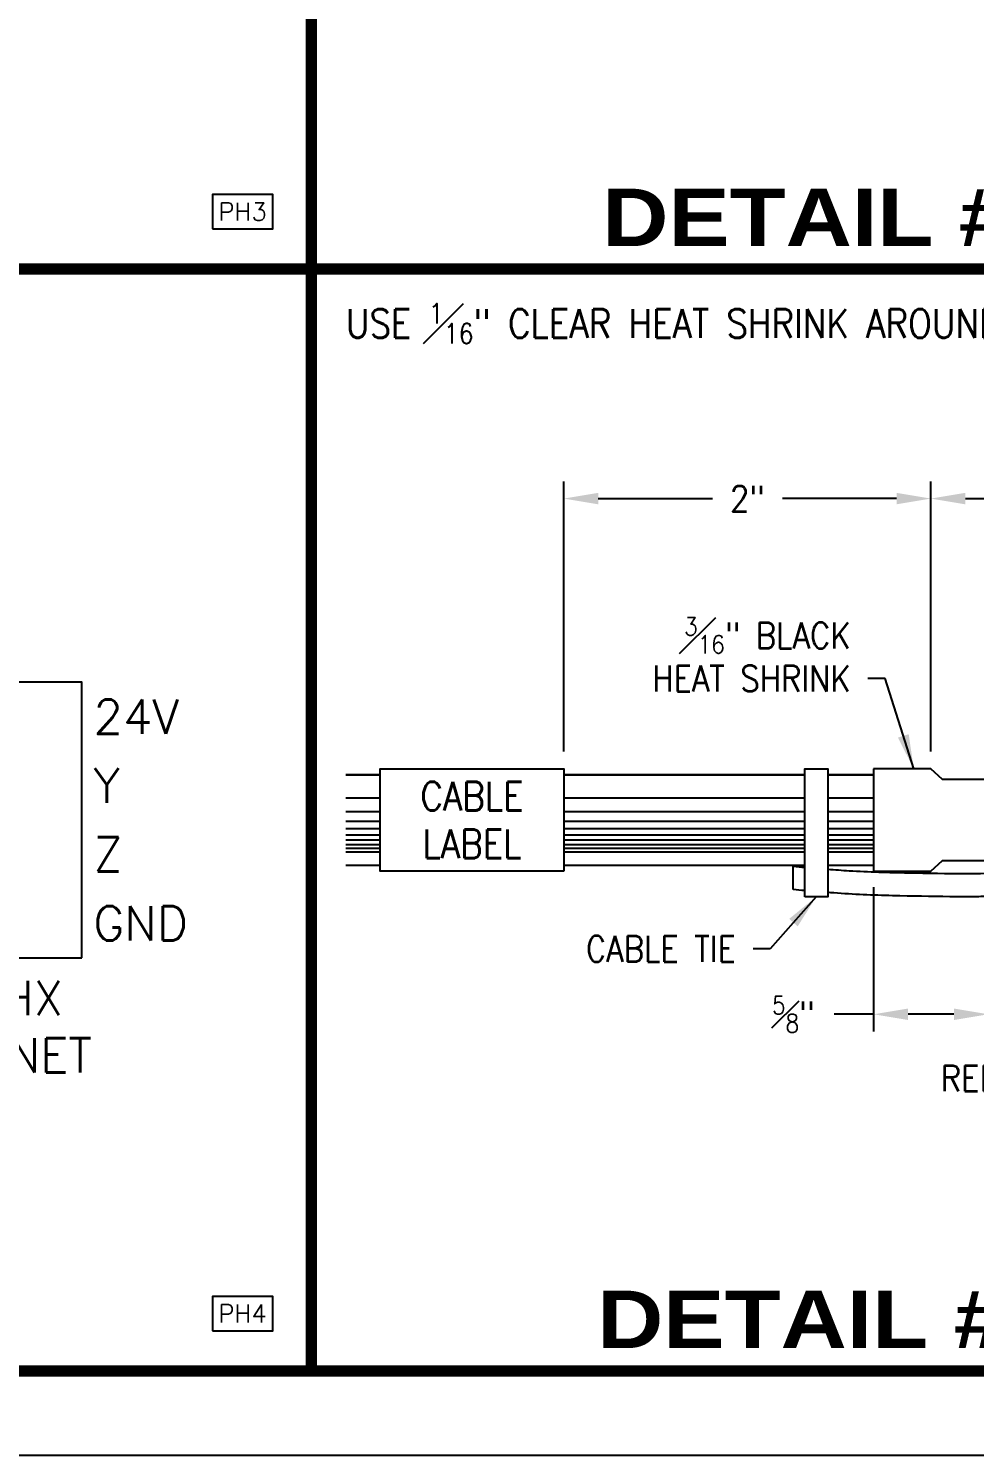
# Model space of a CAD drawing. Header units: inches. Extents: x 0 to 36.7, y 0 to 29.3.
# Drawn here: x 15.459 to 18.036, y 0 to 3.885 of the extents above; entities that cross this region are included whole.
import ezdxf
from ezdxf.enums import TextEntityAlignment as Align

# ---------------------------------------------------------------- set-up
doc = ezdxf.new("R2010")
doc.units = ezdxf.units.IN
doc.header["$MEASUREMENT"] = 0
for name, color, linetype in [('CABLE', 7, 'Continuous'), ('CONN', 7, 'Continuous'), ('CONN-TXT', 7, 'Continuous'), ('HEAT SHRINK', 7, 'Continuous'), ('RED', 12, 'Continuous')]:
    doc.layers.add(name, color=color, linetype=linetype)
doc.styles.add('Arial Black', font='')
doc.styles.add('CONNECTOR', font='SIMPLEX.shx', dxfattribs={"width": 0.75, "height": 0.0625})
doc.styles.add('ROMANS', font='romans', dxfattribs={"width": 0.875})
doc.styles.get('Arial Black').set_extended_font_data('Arial Black')
doc.dimstyles.new('CONN2', dxfattribs={"dimscale": 0.75, "dimtxt": 0.09375, "dimasz": 0.125, "dimexe": 0.0625, "dimexo": 0.0625, "dimgap": 0.0625, "dimtad": 0, "dimdec": 3, "dimzin": 4, "dimdsep": 46, "dimtxsty": 'ROMANS', "dimcen": 0.0625, "dimadec": 0, "dimazin": 0, "dimtfac": 1, "dimtdec": 3, "dimtofl": 0, "dimtmove": 0, "dimatfit": 3, "dimfxl": 1, "dimtolj": 1, "dimtzin": 0, "dimarcsym": 0})

# ---------------------------------------------------------------- blocks, each defined once
blk = doc.blocks.new('C2.025.01')
at = {"layer": 'CONN', "const_width": 0.0312}
blk.add_lwpolyline([(0, 0), (4, 0), (4, 3), (0, 3)], close=True, dxfattribs=at)
at = {"layer": 'CONN-TXT', "style": 'Arial Black'}
blk.add_text('DETAIL #: C2.025.01', height=0.15625, dxfattribs=at).set_placement((2, 0.0156), align=Align.BOTTOM_CENTER)
at = {"layer": 'CONN-TXT', "style": 'ROMANS', "width": 0.875}
for p in [(3.625, 1.6875), (3.625, 1.3125)]:
    blk.add_attdef('#', text='', height=0.0938, dxfattribs=at).set_placement(p, align=Align.MIDDLE_LEFT)
blk = doc.blocks.new('INPUT')
blk.add_lwpolyline([(-0.21875, -0.0625), (0, -0.0625), (0, 0.0625), (-0.21875, 0.0625)], close=True)
at = {"style": 'CONNECTOR', "width": 0.75}
blk.add_attdef('CONNECTOR', text='', height=0.0625, dxfattribs=at).set_placement((-0.109375, 0), align=Align.MIDDLE_CENTER)
blk = doc.blocks.new('C2.024.02')
at = {"layer": 'CONN', "const_width": 0.0312}
blk.add_lwpolyline([(0, 0), (4, 0), (4, 3), (0, 3)], close=True, dxfattribs=at)
at = {"layer": 'CONN'}
ref = blk.add_blockref('INPUT', (3.8945, 0.1562), dxfattribs=dict(at, xscale=0.75, yscale=0.75, zscale=0.75))
ref.add_attrib('CONNECTOR', 'PH3', dxfattribs={"layer": '0', "height": 0.04875, "style": 'CONNECTOR'}).set_placement((3.8125, 0.1562), align=Align.MIDDLE_CENTER)
blk = doc.blocks.new('DX.025.02')
at = {"layer": 'CONN', "const_width": 0.0312}
blk.add_lwpolyline([(0, 0), (4, 0), (4, 3), (0, 3)], close=True, dxfattribs=at)
at = {"layer": 'CONN'}
blk.add_lwpolyline([(3.375, 1.125), (3.375, 1.875), (3.1875, 1.875), (3.1875, 1.125), (3.375, 1.125)], dxfattribs=at)
ref = blk.add_blockref('INPUT', (3.8945, 0.1562), dxfattribs=dict(at, xscale=0.75, yscale=0.75, zscale=0.75))
ref.add_attrib('CONNECTOR', 'PH4', dxfattribs={"layer": '0', "height": 0.04875, "style": 'CONNECTOR'}).set_placement((3.8125, 0.1562), align=Align.MIDDLE_CENTER)
at = {"layer": 'CONN-TXT', "style": 'ROMANS'}
for s, height, p in [('24V', 0.09375, (3.4062, 1.7813)), ('Y', 0.0938, (3.4062, 1.5938)), ('Z', 0.0938, (3.4062, 1.4063)), ('GND', 0.09375, (3.4062, 1.2188))]:
    blk.add_text(s, height=height, dxfattribs=at).set_placement(p, align=Align.MIDDLE_LEFT)
for s, p in [('4 PHX', (3.125, 1.0625)), ('CRESNET', (3.125, 0.9062))]:
    blk.add_text(s, height=0.09375, dxfattribs=at).set_placement(p, align=Align.TOP_CENTER)
blk = doc.blocks.new('*D233')
at = {"layer": 'CONN-TXT', "color": 0, "lineweight": -2, "transparency": 16777216}
for p, q in [((1.6875, 1.6865), (1.6875, 2.4219)), ((2.6875, 1.8594), (2.6875, 2.4219)), ((1.7812, 2.375), (2.0921, 2.375)), ((2.5937, 2.375), (2.2829, 2.375))]:
    blk.add_line(p, q, dxfattribs=at)
at = {"layer": 'CONN-TXT', "color": 0, "transparency": 16777216}
for points in [[(1.7812, 2.3906), (1.7812, 2.3594), (1.6875, 2.375)], [(2.5937, 2.3906), (2.5937, 2.3594), (2.6875, 2.375)]]:
    blk.add_solid(points, dxfattribs=at)
at = {"layer": 'Defpoints', "color": 0, "transparency": 16777216}
for p in [(1.6875, 2.375), (2.6875, 1.8125), (1.6875, 1.6396)]:
    blk.add_point(p, dxfattribs=at)
at = {"layer": 'CONN-TXT', "color": 0, "transparency": 16777216, "insert": (2.1875, 2.375), "char_height": 0.07031, "attachment_point": 5, "style": 'ROMANS'}
blk.add_mtext('\\A1;2"', dxfattribs=at)
blk = doc.blocks.new('*D234')
at = {"layer": 'CONN-TXT', "color": 0, "lineweight": -2, "transparency": 16777216}
for p, q in [((0.6875, 1.6865), (0.6875, 2.4219)), ((1.6875, 1.6865), (1.6875, 2.4219)), ((0.7812, 2.375), (1.0921, 2.375)), ((1.5937, 2.375), (1.2829, 2.375))]:
    blk.add_line(p, q, dxfattribs=at)
at = {"layer": 'CONN-TXT', "color": 0, "transparency": 16777216}
for points in [[(0.7812, 2.3906), (0.7812, 2.3594), (0.6875, 2.375)], [(1.5937, 2.3906), (1.5937, 2.3594), (1.6875, 2.375)]]:
    blk.add_solid(points, dxfattribs=at)
at = {"layer": 'Defpoints', "color": 0, "transparency": 16777216}
for p in [(0.6875, 2.375), (0.6875, 1.6396), (1.6875, 1.6396)]:
    blk.add_point(p, dxfattribs=at)
at = {"layer": 'CONN-TXT', "color": 0, "transparency": 16777216, "insert": (1.1875, 2.375), "char_height": 0.07031, "attachment_point": 5, "style": 'ROMANS'}
blk.add_mtext('\\A1;2"', dxfattribs=at)
blk = doc.blocks.new('*D236')
at = {"layer": 'CONN-TXT', "color": 0, "lineweight": -2, "transparency": 16777216}
for p, q in [((1.8437, 1.3425), (1.8437, 0.9242)), ((1.5312, 1.3168), (1.5312, 0.9242)), ((1.5312, 0.9711), (1.424, 0.9711)), ((1.75, 0.9711), (1.625, 0.9711))]:
    blk.add_line(p, q, dxfattribs=at)
at = {"layer": 'CONN-TXT', "color": 0, "transparency": 16777216}
for points in [[(1.625, 0.9867), (1.625, 0.9555), (1.5312, 0.9711)], [(1.75, 0.9867), (1.75, 0.9555), (1.8437, 0.9711)]]:
    blk.add_solid(points, dxfattribs=at)
at = {"layer": 'Defpoints', "color": 0, "transparency": 16777216}
for p in [(1.5312, 1.3637), (1.8437, 1.3894), (1.5312, 0.9711)]:
    blk.add_point(p, dxfattribs=at)
at = {"layer": 'CONN-TXT', "color": 0, "transparency": 16777216, "insert": (1.3125, 0.9711), "char_height": 0.070312, "attachment_point": 5, "style": 'ROMANS'}
blk.add_mtext('\\A1;{\\H0.7x;\\S5#8;}"', dxfattribs=at)
blk = doc.blocks.new('DX.025.11')
at = {"layer": 'CABLE'}
h = blk.add_hatch(dxfattribs=at)
h.set_pattern_fill('LOG', color=256, scale=0.21, angle=180, style=0, pattern_type=2)
h.set_pattern_definition([(180, (3.17188, 0.5932), (-3e-17, -0.21), []), (180, (3.17188, 0.53), (-3e-17, -0.21), []), (180, (3.17188, 0.49301), (-3e-17, -0.21), []), (180, (3.17188, 0.46678), (-3e-17, -0.21), []), (180, (3.17188, 0.44643), (-3e-17, -0.21), []), (180, (3.17188, 0.4298), (-3e-17, -0.21), []), (180, (3.17188, 0.41574), (-3e-17, -0.21), []), (180, (3.17188, 0.40356), (-3e-17, -0.21), []), (180, (3.17188, 0.39282), (-3e-17, -0.21), [])])
h.paths.add_polyline_path([(1.5312, 1.624), (1.4062, 1.624), (1.4062, 1.376), (1.5312, 1.376)])
h.paths.add_polyline_path([(1.3437, 1.376), (1.3437, 1.624), (0.6875, 1.624), (0.6875, 1.376)])
h.paths.add_polyline_path([(0.0937, 1.376), (0.1875, 1.376), (0.1875, 1.624), (0.0937, 1.624)])
for points in [[(0.0937, 1.624), (0.1875, 1.624)], [(0.6875, 1.624), (1.3437, 1.624)], [(1.4062, 1.624), (1.5312, 1.624)], [(0.1875, 1.376), (0.0937, 1.376)], [(1.3437, 1.376), (0.6875, 1.376)], [(1.5312, 1.376), (1.4062, 1.376)]]:
    blk.add_lwpolyline(points, dxfattribs=at)
at = {"layer": 'CONN', "const_width": 0.0312}
blk.add_lwpolyline([(0, 0), (4, 0), (4, 3), (0, 3)], close=True, dxfattribs=at)
at = {"layer": 'CONN-TXT'}
blk.add_lwpolyline([(0.6875, 1.3604), (0.1875, 1.3604), (0.1875, 1.6396), (0.6875, 1.6396)], close=True, dxfattribs=at)
at = {"layer": 'HEAT SHRINK'}
for points in [[(1.3437, 1.2909), (1.3437, 1.6396), (1.4062, 1.6396), (1.4062, 1.2909), (1.3437, 1.2909)], [(1.5312, 1.6396), (1.5312, 1.3604), (1.6875, 1.3604), (1.7187, 1.3894), (1.8437, 1.3894), (1.8437, 1.6106), (1.7187, 1.6106), (1.6875, 1.6396), (1.5312, 1.6396)]]:
    blk.add_lwpolyline(points, dxfattribs=at)
at = {"layer": 'RED'}
blk.add_lwpolyline([(1.3125, 1.3105), (1.3125, 1.373)], dxfattribs=at)
for points, knots in [([(1.8906, 1.4187), (1.9071, 1.4174), (1.9192, 1.4139), (1.9211, 1.4123), (1.9257, 1.4028), (1.9241, 1.3807), (1.9203, 1.3718), (1.915, 1.3655), (1.9101, 1.3626), (1.8906, 1.358), (1.8769, 1.3569), (1.8358, 1.3539), (1.8095, 1.3532), (1.7315, 1.353), (1.6792, 1.3545), (1.5721, 1.3565), (1.5182, 1.3579), (1.4454, 1.3623), (1.4259, 1.3637), (1.4062, 1.3652)], [0, 0, 0, 0, 0.0507362, 0.0507362, 0.1014724, 0.1014724, 0.1408812, 0.1408812, 0.18029, 0.18029, 0.2196988, 0.2196988, 0.3003448, 0.3003448, 0.4616367, 0.4616367, 0.6229287, 0.6229287, 0.6820204, 0.6820204, 0.6820204, 0.6820204]), ([(1.9857, 1.4141), (1.9882, 1.4009), (1.988, 1.3875), (1.9823, 1.3542), (1.9727, 1.3331), (1.9403, 1.3056), (1.9217, 1.3004), (1.8886, 1.2947), (1.8741, 1.294), (1.8456, 1.2921), (1.8317, 1.2915), (1.791, 1.2904), (1.7649, 1.2906), (1.6877, 1.2918), (1.6361, 1.2926), (1.5299, 1.2951), (1.4761, 1.2974), (1.4176, 1.3017), (1.4119, 1.3021), (1.4062, 1.3025)], [0.0833043, 0.0833043, 0.0833043, 0.0833043, 0.1089032, 0.1089032, 0.1482984, 0.1482984, 0.1876936, 0.1876936, 0.2270887, 0.2270887, 0.2664839, 0.2664839, 0.3452743, 0.3452743, 0.502855, 0.502855, 0.6604357, 0.6604357, 0.677373, 0.677373, 0.677373, 0.677373])]:
    blk.add_open_spline(points, degree=3, knots=knots, dxfattribs=at)
for points in [[(1.3437, 1.3703), (1.3334, 1.3712), (1.323, 1.3721), (1.3125, 1.373)], [(1.3437, 1.3077), (1.3331, 1.3087), (1.3227, 1.3096), (1.3125, 1.3105)]]:
    blk.add_open_spline(points, degree=3, dxfattribs=at)
at = {"insert": (0.0937, 2.9062), "char_height": 0.078125, "width": 3.046875, "attachment_point": 1, "style": 'ROMANS'}
blk.add_mtext('\\A1;USE {\\H0.6978x;\\S1#16;}" CLEAR HEAT SHRINK AROUND SHIELD', dxfattribs=at)
at = {"layer": 'CABLE', "insert": (0.4375, 1.5), "char_height": 0.07812, "width": 0.5, "attachment_point": 5, "style": 'ROMANS'}
blk.add_mtext('CABLE\\PLABEL', dxfattribs=at)
at = {"layer": 'CONN-TXT', "style": 'Arial Black'}
blk.add_text('DETAIL #: DX.025.11', height=0.15625, dxfattribs=at).set_placement((2, 0.0156), align=Align.BOTTOM_CENTER)
at = {"layer": 'CONN-TXT', "attachment_point": 9, "style": 'ROMANS'}
for s, insert, char_height in [('\\A1;{\\H0.7x;\\S3#16;}" BLACK\\PHEAT SHRINK', (1.4688, 1.8501), 0.070312), ('\\A1;CABLE TIE', (1.1562, 1.1142), 0.070312), ('RED', (1.875, 0.7617), 0.07031)]:
    blk.add_mtext(s, dxfattribs=dict(at, insert=insert, char_height=char_height))
at = {"layer": 'CONN-TXT'}
for base, p1, p2, picture, middle in [((0.6875, 2.375), (1.6875, 1.6396), (0.6875, 1.6396), '*D234', (1.1875, 2.375)), ((1.6875, 2.375), (2.6875, 1.8125), (1.6875, 1.6396), '*D233', (2.1875, 2.375))]:
    dim = blk.add_linear_dim(base=base, p1=p1, p2=p2, text='2"', dimstyle='CONN2', dxfattribs=at)
    dim.commit()
    dim.dimension.update_dxf_attribs({"geometry": picture, "text_midpoint": middle})
dim = blk.add_linear_dim(base=(1.5312, 0.9711), p1=(1.8437, 1.3894), p2=(1.5312, 1.3637), text='{\\H0.7x;\\S5#8;}"', dimstyle='CONN2', dxfattribs=at)
dim.commit()
dim.dimension.update_dxf_attribs({"geometry": '*D236', "text_midpoint": (1.3125, 0.9711), "dimtype": 160})
at = {"layer": 'CONN-TXT', "annotation_type": 0, "has_hookline": 1, "hookline_direction": 1}
for points, override, text_width in [([(1.6406, 1.6396), (1.5625, 1.8853), (1.5156, 1.8853)], {"dimgap": 0.0625, "dimtad": 0}, 0.5947), ([(1.375, 1.2909), (1.25, 1.1493), (1.2031, 1.1493)], {"dimgap": 0.0625, "dimtad": 0}, 0.4541), ([(1.8973, 1.2963), (1.9688, 0.7969), (1.9219, 0.7969)], {"dimasz": 0.125, "dimgap": 0.0625, "dimtad": 0}, 0.1582)]:
    blk.add_leader(points, dimstyle='CONN2', override=override, dxfattribs=dict(at, text_width=text_width))

msp = doc.modelspace()

# ---------------------------------------------------------------- linework, layer by layer
at = {"layer": 'Defpoints', "color": 1}
msp.add_lwpolyline([(0, 29.3), (36.7, 29.3), (36.7, 0), (0, 0)], close=True, dxfattribs=at)

# ---------------------------------------------------------------- block references
for name, p in [('C2.024.02', (12.23, 3.23)), ('C2.025.01', (16.23, 3.23)), ('DX.025.02', (12.23, 0.23)), ('DX.025.11', (16.23, 0.23))]:
    msp.add_blockref(name, p)

doc.saveas('drawing.dxf')
